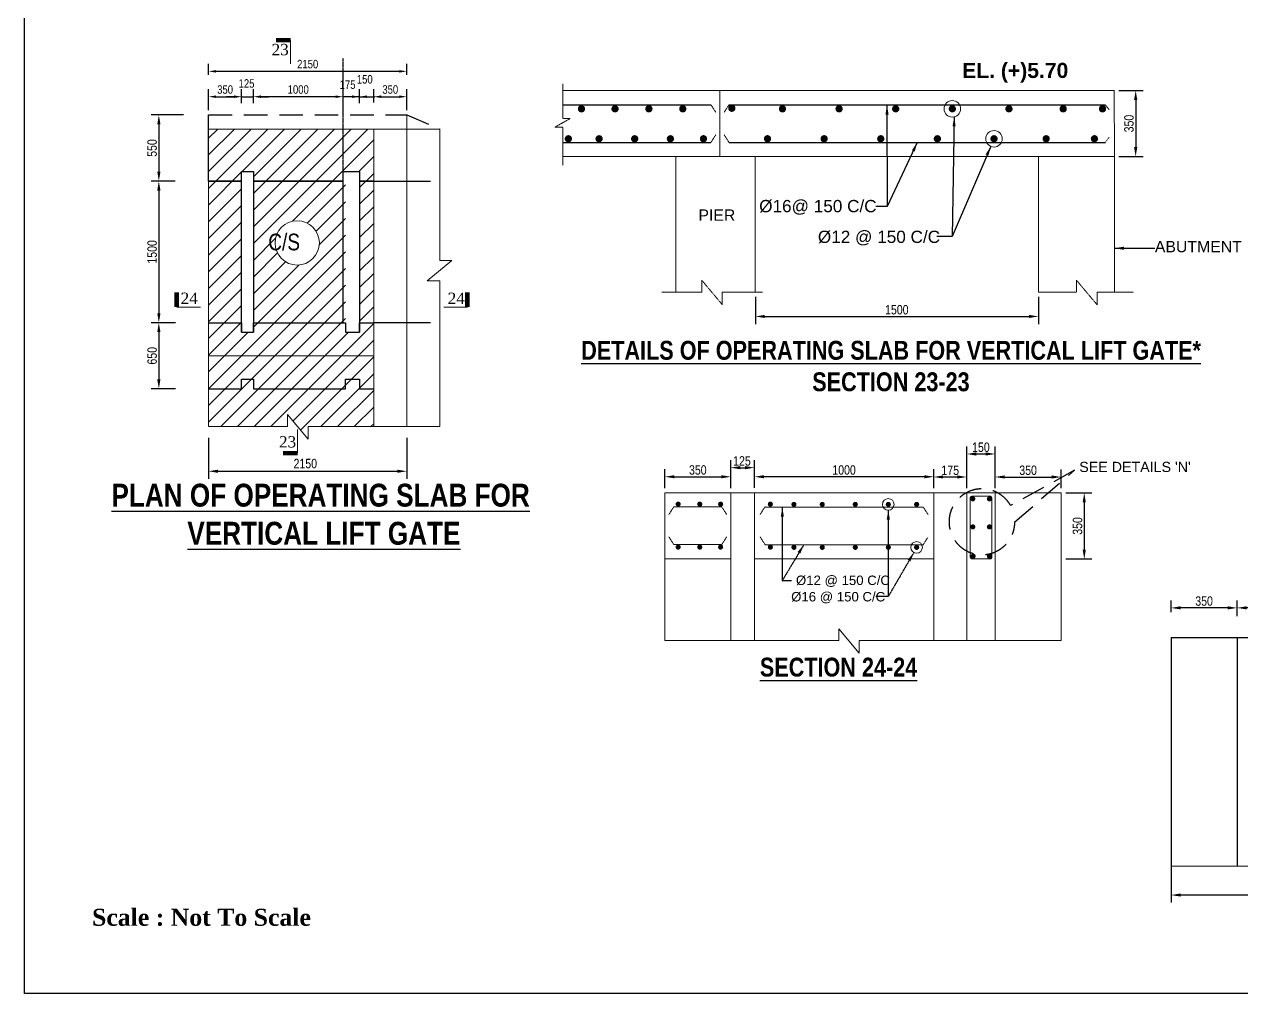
# Model space of a CAD drawing. Extents: x -119161 to 3778985, y -718511 to -30958.
# Drawn here: x 3561659 to 3574558, y -281221 to -270957 of the extents above; entities that cross this region are included whole.
import ezdxf

# ---------------------------------------------------------------- set-up
doc = ezdxf.new("R2010")
doc.units = 0
doc.header["$MEASUREMENT"] = 0
doc.linetypes.add('DASHED', pattern=[0.75, 0.5, -0.25])
doc.layers.get('0').update_dxf_attribs({"linetype": 'CONTINUOUS'})
doc.layers.get('DEFPOINTS').update_dxf_attribs({"linetype": 'CONTINUOUS'})
doc.layers.add('Dim', color=7, linetype='CONTINUOUS', lineweight=9)
doc.layers.add('line2', color=3, linetype='CONTINUOUS', lineweight=30)
for name, color, linetype in [('LINE', 7, 'CONTINUOUS'), ('REINF.', 1, 'CONTINUOUS'), ('TEXT', 10, 'CONTINUOUS')]:
    doc.layers.add(name, color=color, linetype=linetype)
doc.styles.add('ARIAL', font='ARIALN.TTF')
doc.styles.add('DIM', font='isocp3.shx')
doc.styles.add('SH-T2', font='arial.ttf', dxfattribs={"width": 0.8})
doc.styles.get("Standard").update_dxf_attribs({"font": 'times.ttf', "height": 250})
doc.styles.add('style1', font='times.ttf')
doc.styles.add('text', font='ARIALN.TTF', dxfattribs={"height": 1.6})
doc.dimstyles.new('dim_50', dxfattribs={"dimtxt": 100, "dimasz": 100, "dimexe": 50, "dimexo": 30, "dimgap": 30, "dimtad": 1, "dimdec": 0, "dimzin": 0, "dimdsep": 46, "dimtxsty": 'DIM', "dimcen": 0.09, "dimclrd": 5, "dimclre": 5, "dimclrt": 7, "dimadec": 0, "dimazin": 0, "dimtfac": 1, "dimtdec": 0, "dimtmove": 0, "dimatfit": 3, "dimfxl": 1, "dimtolj": 1, "dimtzin": 0, "dimarcsym": 1})
doc.dimstyles.get("Standard").update_dxf_attribs({"dimtxt": 75, "dimasz": 75, "dimexe": 60, "dimexo": 60, "dimgap": 100, "dimtad": 1, "dimdec": 0, "dimzin": 0, "dimdsep": 46, "dimtxsty": 'style1', "dimcen": 0.09, "dimclrd": 5, "dimclre": 5, "dimadec": 0, "dimazin": 0, "dimtfac": 1, "dimtdec": 0, "dimtofl": 0, "dimtmove": 0, "dimatfit": 3, "dimfxl": 1, "dimtolj": 1, "dimtzin": 0, "dimarcsym": 0})

# ---------------------------------------------------------------- blocks, each defined once
blk = doc.blocks.new('*D726')
at = {"layer": 'DEFPOINTS', "color": 0, "lineweight": -2}
for p in [(3563308, -274116), (3563084, -274816), (3563310, -274816)]:
    blk.add_point(p, dxfattribs=at)
at = {"layer": 'LINE', "color": 5, "lineweight": -2}
for p, q in [((3563258, -274116), (3563004, -274116)), ((3563084, -274216), (3563084, -274716)), ((3563260, -274816), (3563004, -274816))]:
    blk.add_line(p, q, dxfattribs=at)
for points in [[(3563067, -274216), (3563101, -274216), (3563084, -274116)], [(3563067, -274716), (3563101, -274716), (3563084, -274816)]]:
    blk.add_solid(points, dxfattribs=at)
at = {"layer": 'LINE', "color": 7, "insert": (3563013, -274466), "char_height": 100, "attachment_point": 5, "rotation": 90, "style": 'SH-T2'}
blk.add_mtext('\\A1;650', dxfattribs=at)
blk = doc.blocks.new('*D727')
at = {"layer": 'DEFPOINTS', "color": 0, "lineweight": -2}
for p in [(3563308, -272616), (3563084, -274116), (3563310, -274116)]:
    blk.add_point(p, dxfattribs=at)
at = {"layer": 'LINE', "color": 5, "lineweight": -2}
for p, q in [((3563258, -272616), (3563004, -272616)), ((3563084, -272716), (3563084, -274016)), ((3563260, -274116), (3563004, -274116))]:
    blk.add_line(p, q, dxfattribs=at)
for points in [[(3563067, -272716), (3563101, -272716), (3563084, -272616)], [(3563067, -274016), (3563101, -274016), (3563084, -274116)]]:
    blk.add_solid(points, dxfattribs=at)
at = {"layer": 'LINE', "color": 7, "insert": (3563013, -273366), "char_height": 100, "attachment_point": 5, "rotation": 90, "style": 'SH-T2'}
blk.add_mtext('\\A1;1500', dxfattribs=at)
blk = doc.blocks.new('*D728')
at = {"layer": 'DEFPOINTS', "color": 0, "lineweight": -2}
for p in [(3563395, -271916), (3563084, -272616), (3563275, -272616)]:
    blk.add_point(p, dxfattribs=at)
at = {"layer": 'LINE', "color": 5, "lineweight": -2}
for p, q in [((3563345, -271916), (3563004, -271916)), ((3563084, -272016), (3563084, -272516)), ((3563225, -272616), (3563004, -272616))]:
    blk.add_line(p, q, dxfattribs=at)
for points in [[(3563067, -272016), (3563101, -272016), (3563084, -271916)], [(3563067, -272516), (3563101, -272516), (3563084, -272616)]]:
    blk.add_solid(points, dxfattribs=at)
at = {"layer": 'LINE', "color": 7, "insert": (3563013, -272266), "char_height": 100, "attachment_point": 5, "rotation": 90, "style": 'SH-T2'}
blk.add_mtext('\\A1;550', dxfattribs=at)
blk = doc.blocks.new('*D729')
at = {"layer": 'DEFPOINTS', "color": 0, "lineweight": -2}
for p in [(3563611, -275286), (3565711, -275286), (3565711, -275689)]:
    blk.add_point(p, dxfattribs=at)
at = {"layer": 'LINE', "color": 5, "lineweight": -2}
for p, q in [((3563611, -275336), (3563611, -275769)), ((3565711, -275336), (3565711, -275769)), ((3563711, -275689), (3565611, -275689))]:
    blk.add_line(p, q, dxfattribs=at)
for points in [[(3563711, -275672), (3563711, -275706), (3563611, -275689)], [(3565611, -275672), (3565611, -275706), (3565711, -275689)]]:
    blk.add_solid(points, dxfattribs=at)
at = {"layer": 'LINE', "color": 7, "insert": (3564636, -275608), "char_height": 100, "attachment_point": 5, "style": 'SH-T2'}
blk.add_mtext('\\A1;2150', dxfattribs=at)
blk = doc.blocks.new('se')
at = {"layer": 'TEXT', "color": 6, "lineweight": 9, "ltscale": 3}
blk.add_lwpolyline([(0, 0, 20, 20, 0), (0, 64.7, 0, 0, 0)], format="xyseb", dxfattribs=at)
blk.add_lwpolyline([(-104.2, 0), (0, 0)], dxfattribs=at)
blk = doc.blocks.new('*D730')
at = {"layer": 'DEFPOINTS', "color": 0, "lineweight": -2}
for p in [(3563961, -271723), (3563961, -271840), (3563611, -271916)]:
    blk.add_point(p, dxfattribs=at)
at = {"layer": 'LINE', "color": 5, "lineweight": -2}
for p, q in [((3563611, -271866), (3563611, -271643)), ((3563961, -271790), (3563961, -271643)), ((3563691, -271723), (3563881, -271723))]:
    blk.add_line(p, q, dxfattribs=at)
for points in [[(3563691, -271709), (3563691, -271736), (3563611, -271723)], [(3563881, -271709), (3563881, -271736), (3563961, -271723)]]:
    blk.add_solid(points, dxfattribs=at)
at = {"layer": 'LINE', "color": 7, "insert": (3563786, -271647), "char_height": 90, "attachment_point": 5, "style": 'SH-T2'}
blk.add_mtext('\\A1;350', dxfattribs=at)
blk = doc.blocks.new('*D731')
at = {"layer": 'DEFPOINTS', "color": 0, "lineweight": -2}
for p in [(3564086, -271723), (3563961, -271840), (3564086, -271840)]:
    blk.add_point(p, dxfattribs=at)
at = {"layer": 'LINE', "color": 5, "lineweight": -2}
for p, q in [((3563961, -271790), (3563961, -271643)), ((3564086, -271790), (3564086, -271643)), ((3563881, -271723), (3563801, -271723)), ((3563961, -271723), (3564086, -271723)), ((3564166, -271723), (3564246, -271723))]:
    blk.add_line(p, q, dxfattribs=at)
for points in [[(3563881, -271709), (3563881, -271736), (3563961, -271723)], [(3564166, -271709), (3564166, -271736), (3564086, -271723)]]:
    blk.add_solid(points, dxfattribs=at)
at = {"layer": 'LINE', "color": 7, "insert": (3564013, -271583), "char_height": 90, "attachment_point": 5, "style": 'SH-T2'}
blk.add_mtext('\\A1;125', dxfattribs=at)
blk = doc.blocks.new('*D732')
at = {"layer": 'DEFPOINTS', "color": 0, "lineweight": -2}
for p in [(3564086, -271723), (3564086, -271840), (3565036, -271819)]:
    blk.add_point(p, dxfattribs=at)
at = {"layer": 'LINE', "color": 5, "lineweight": -2}
for p, q in [((3564086, -271790), (3564086, -271643)), ((3565036, -271769), (3565036, -271643)), ((3564956, -271723), (3564166, -271723))]:
    blk.add_line(p, q, dxfattribs=at)
for points in [[(3564166, -271709), (3564166, -271736), (3564086, -271723)], [(3564956, -271709), (3564956, -271736), (3565036, -271723)]]:
    blk.add_solid(points, dxfattribs=at)
at = {"layer": 'LINE', "color": 7, "insert": (3564561, -271647), "char_height": 90, "attachment_point": 5, "style": 'SH-T2'}
blk.add_mtext('\\A1;1000', dxfattribs=at)
blk = doc.blocks.new('*D733')
at = {"layer": 'DEFPOINTS', "color": 0, "lineweight": -2}
for p in [(3565036, -271723), (3565036, -271840), (3565211, -271840)]:
    blk.add_point(p, dxfattribs=at)
at = {"layer": 'LINE', "color": 5, "lineweight": -2}
for p, q in [((3565036, -271790), (3565036, -271643)), ((3565211, -271790), (3565211, -271643)), ((3564956, -271723), (3564876, -271723)), ((3565211, -271723), (3565036, -271723)), ((3565291, -271723), (3565371, -271723))]:
    blk.add_line(p, q, dxfattribs=at)
for points in [[(3564956, -271709), (3564956, -271736), (3565036, -271723)], [(3565291, -271709), (3565291, -271736), (3565211, -271723)]]:
    blk.add_solid(points, dxfattribs=at)
at = {"layer": 'LINE', "color": 7, "insert": (3565084, -271595), "char_height": 90, "attachment_point": 5, "style": 'SH-T2'}
blk.add_mtext('\\A1;175', dxfattribs=at)
blk = doc.blocks.new('*D734')
at = {"layer": 'DEFPOINTS', "color": 0, "lineweight": -2}
for p in [(3565211, -271779), (3565361, -271723), (3565361, -271779)]:
    blk.add_point(p, dxfattribs=at)
at = {"layer": 'LINE', "color": 5, "lineweight": -2}
for p, q in [((3565211, -271729), (3565211, -271643)), ((3565361, -271729), (3565361, -271643)), ((3565131, -271723), (3565051, -271723)), ((3565211, -271723), (3565361, -271723)), ((3565441, -271723), (3565521, -271723))]:
    blk.add_line(p, q, dxfattribs=at)
for points in [[(3565131, -271709), (3565131, -271736), (3565211, -271723)], [(3565441, -271709), (3565441, -271736), (3565361, -271723)]]:
    blk.add_solid(points, dxfattribs=at)
at = {"layer": 'LINE', "color": 7, "insert": (3565266, -271539), "char_height": 90, "attachment_point": 5, "style": 'SH-T2'}
blk.add_mtext('\\A1;150', dxfattribs=at)
blk = doc.blocks.new('*D735')
at = {"layer": 'DEFPOINTS', "color": 0, "lineweight": -2}
for p in [(3565711, -271723), (3565361, -271833), (3565711, -271916)]:
    blk.add_point(p, dxfattribs=at)
at = {"layer": 'LINE', "color": 5, "lineweight": -2}
for p, q in [((3565361, -271783), (3565361, -271643)), ((3565711, -271866), (3565711, -271643)), ((3565441, -271723), (3565631, -271723))]:
    blk.add_line(p, q, dxfattribs=at)
for points in [[(3565441, -271709), (3565441, -271736), (3565361, -271723)], [(3565631, -271709), (3565631, -271736), (3565711, -271723)]]:
    blk.add_solid(points, dxfattribs=at)
at = {"layer": 'LINE', "color": 7, "insert": (3565536, -271647), "char_height": 90, "attachment_point": 5, "style": 'SH-T2'}
blk.add_mtext('\\A1;350', dxfattribs=at)
blk = doc.blocks.new('*D736')
at = {"layer": 'DEFPOINTS', "color": 0, "lineweight": -2}
for p in [(3569405, -273791), (3572404, -273792), (3572404, -274050)]:
    blk.add_point(p, dxfattribs=at)
at = {"layer": 'LINE', "color": 5, "lineweight": -2}
for p, q in [((3569405, -273841), (3569405, -274130)), ((3572404, -273842), (3572404, -274130)), ((3569505, -274050), (3572304, -274050))]:
    blk.add_line(p, q, dxfattribs=at)
for points in [[(3569505, -274033), (3569505, -274066), (3569405, -274050)], [(3572304, -274033), (3572304, -274066), (3572404, -274050)]]:
    blk.add_solid(points, dxfattribs=at)
at = {"layer": 'LINE', "color": 7, "insert": (3570904, -273979), "char_height": 100, "attachment_point": 5, "style": 'SH-T2'}
blk.add_mtext('\\A1;1500', dxfattribs=at)
blk = doc.blocks.new('*D737')
at = {"layer": 'DEFPOINTS', "color": 0, "lineweight": -2}
for p in [(3573207, -271657), (3573207, -272357), (3573435, -272357)]:
    blk.add_point(p, dxfattribs=at)
at = {"layer": 'LINE', "color": 5, "lineweight": -2}
for p, q in [((3573257, -271657), (3573515, -271657)), ((3573435, -271757), (3573435, -272257)), ((3573257, -272357), (3573515, -272357))]:
    blk.add_line(p, q, dxfattribs=at)
for points in [[(3573418, -271757), (3573452, -271757), (3573435, -271657)], [(3573418, -272257), (3573452, -272257), (3573435, -272357)]]:
    blk.add_solid(points, dxfattribs=at)
at = {"layer": 'LINE', "color": 7, "insert": (3573364, -272007), "char_height": 100, "attachment_point": 5, "rotation": 90, "style": 'SH-T2'}
blk.add_mtext('\\A1;350', dxfattribs=at)
blk = doc.blocks.new('*D738')
at = {"layer": 'DEFPOINTS', "color": 0, "lineweight": -2}
for p in [(3572645, -275918), (3572645, -276618), (3572890, -276618)]:
    blk.add_point(p, dxfattribs=at)
at = {"layer": 'LINE', "color": 5, "lineweight": -2}
for p, q in [((3572695, -275918), (3572970, -275918)), ((3572890, -276018), (3572890, -276518)), ((3572695, -276618), (3572970, -276618))]:
    blk.add_line(p, q, dxfattribs=at)
for points in [[(3572873, -276018), (3572907, -276018), (3572890, -275918)], [(3572873, -276518), (3572907, -276518), (3572890, -276618)]]:
    blk.add_solid(points, dxfattribs=at)
at = {"layer": 'LINE', "color": 7, "insert": (3572819, -276268), "char_height": 100, "attachment_point": 5, "rotation": 90, "style": 'SH-T2'}
blk.add_mtext('\\A1;350', dxfattribs=at)
blk = doc.blocks.new('*D739')
at = {"layer": 'DEFPOINTS', "color": 0, "lineweight": -2}
for p in [(3569395, -275651), (3569145, -275915), (3569395, -275915)]:
    blk.add_point(p, dxfattribs=at)
at = {"layer": 'LINE', "color": 5, "lineweight": -2}
for p, q in [((3569145, -275865), (3569145, -275571)), ((3569245, -275651), (3569295, -275651)), ((3569395, -275865), (3569395, -275571))]:
    blk.add_line(p, q, dxfattribs=at)
for points in [[(3569245, -275634), (3569245, -275668), (3569145, -275651)], [(3569295, -275634), (3569295, -275668), (3569395, -275651)]]:
    blk.add_solid(points, dxfattribs=at)
at = {"layer": 'LINE', "color": 7, "insert": (3569263, -275580), "char_height": 100, "attachment_point": 5, "style": 'SH-T2'}
blk.add_mtext('\\A1;125', dxfattribs=at)
blk = doc.blocks.new('*D740')
at = {"layer": 'DEFPOINTS', "color": 0, "lineweight": -2}
for p in [(3569395, -275747), (3569395, -275915), (3571295, -275918)]:
    blk.add_point(p, dxfattribs=at)
at = {"layer": 'LINE', "color": 5, "lineweight": -2}
for p, q in [((3569395, -275865), (3569395, -275667)), ((3571195, -275747), (3569495, -275747)), ((3571295, -275868), (3571295, -275667))]:
    blk.add_line(p, q, dxfattribs=at)
for points in [[(3569495, -275731), (3569495, -275764), (3569395, -275747)], [(3571195, -275731), (3571195, -275764), (3571295, -275747)]]:
    blk.add_solid(points, dxfattribs=at)
at = {"layer": 'LINE', "color": 7, "insert": (3570345, -275676), "char_height": 100, "attachment_point": 5, "style": 'SH-T2'}
blk.add_mtext('\\A1;1000', dxfattribs=at)
blk = doc.blocks.new('*D741')
at = {"layer": 'DEFPOINTS', "color": 0, "lineweight": -2}
for p in [(3571295, -275750), (3571295, -275918), (3571645, -275918)]:
    blk.add_point(p, dxfattribs=at)
at = {"layer": 'LINE', "color": 5, "lineweight": -2}
for p, q in [((3571295, -275868), (3571295, -275670)), ((3571545, -275750), (3571395, -275750)), ((3571645, -275868), (3571645, -275670))]:
    blk.add_line(p, q, dxfattribs=at)
for points in [[(3571395, -275733), (3571395, -275766), (3571295, -275750)], [(3571545, -275733), (3571545, -275766), (3571645, -275750)]]:
    blk.add_solid(points, dxfattribs=at)
at = {"layer": 'LINE', "color": 7, "insert": (3571470, -275679), "char_height": 100, "attachment_point": 5, "style": 'SH-T2'}
blk.add_mtext('\\A1;175', dxfattribs=at)
blk = doc.blocks.new('*D742')
at = {"layer": 'DEFPOINTS', "color": 0, "lineweight": -2}
for p in [(3572645, -275750), (3571945, -275918), (3572645, -275918)]:
    blk.add_point(p, dxfattribs=at)
at = {"layer": 'LINE', "color": 5, "lineweight": -2}
for p, q in [((3571945, -275868), (3571945, -275670)), ((3572045, -275750), (3572545, -275750)), ((3572645, -275868), (3572645, -275670))]:
    blk.add_line(p, q, dxfattribs=at)
for points in [[(3572045, -275733), (3572045, -275766), (3571945, -275750)], [(3572545, -275733), (3572545, -275766), (3572645, -275750)]]:
    blk.add_solid(points, dxfattribs=at)
at = {"layer": 'LINE', "color": 7, "insert": (3572295, -275679), "char_height": 100, "attachment_point": 5, "style": 'SH-T2'}
blk.add_mtext('\\A1;350', dxfattribs=at)
blk = doc.blocks.new('*D783')
at = {"layer": 'DEFPOINTS', "color": 0, "lineweight": -2}
for p in [(3565711, -271454), (3563611, -271540), (3565711, -271540)]:
    blk.add_point(p, dxfattribs=at)
at = {"layer": 'LINE', "color": 5, "lineweight": -2}
for p, q in [((3563611, -271490), (3563611, -271374)), ((3565711, -271490), (3565711, -271374)), ((3563691, -271454), (3565631, -271454))]:
    blk.add_line(p, q, dxfattribs=at)
for points in [[(3563691, -271441), (3563691, -271468), (3563611, -271454)], [(3565631, -271441), (3565631, -271468), (3565711, -271454)]]:
    blk.add_solid(points, dxfattribs=at)
at = {"layer": 'LINE', "color": 7, "insert": (3564661, -271378), "char_height": 90, "attachment_point": 5, "style": 'SH-T2'}
blk.add_mtext('\\A1;2150', dxfattribs=at)
blk = doc.blocks.new('*D788')
at = {"layer": 'DEFPOINTS', "color": 0, "lineweight": -2}
for p in [(3574510, -277136), (3574510, -277232), (3576460, -277288)]:
    blk.add_point(p, dxfattribs=at)
at = {"layer": 'LINE', "color": 5, "lineweight": -2}
for p, q in [((3574510, -277182), (3574510, -277056)), ((3576460, -277238), (3576460, -277056)), ((3576360, -277136), (3574610, -277136))]:
    blk.add_line(p, q, dxfattribs=at)
for points in [[(3574610, -277119), (3574610, -277152), (3574510, -277136)], [(3576360, -277119), (3576360, -277152), (3576460, -277136)]]:
    blk.add_solid(points, dxfattribs=at)
at = {"layer": 'LINE', "color": 7, "insert": (3575485, -277064), "char_height": 100, "attachment_point": 5, "style": 'SH-T2'}
blk.add_mtext('\\A1;1025', dxfattribs=at)
blk = doc.blocks.new('*D789')
at = {"layer": 'DEFPOINTS', "color": 0, "lineweight": -2}
for p in [(3573810, -277136), (3573810, -277232), (3574510, -277274)]:
    blk.add_point(p, dxfattribs=at)
at = {"layer": 'LINE', "color": 5, "lineweight": -2}
for p, q in [((3573810, -277182), (3573810, -277056)), ((3574510, -277224), (3574510, -277056)), ((3574410, -277136), (3573910, -277136))]:
    blk.add_line(p, q, dxfattribs=at)
for points in [[(3573910, -277119), (3573910, -277152), (3573810, -277136)], [(3574410, -277119), (3574410, -277152), (3574510, -277136)]]:
    blk.add_solid(points, dxfattribs=at)
at = {"layer": 'LINE', "color": 7, "insert": (3574160, -277064), "char_height": 100, "attachment_point": 5, "style": 'SH-T2'}
blk.add_mtext('\\A1;350', dxfattribs=at)
blk = doc.blocks.new('*D790')
at = {"layer": 'DEFPOINTS', "color": 0, "lineweight": -2}
for p in [(3573810, -279722), (3577410, -279871), (3573810, -280177)]:
    blk.add_point(p, dxfattribs=at)
at = {"layer": 'LINE', "color": 5, "lineweight": -2}
for p, q in [((3573810, -279772), (3573810, -280257)), ((3577410, -279921), (3577410, -280257)), ((3577310, -280177), (3573910, -280177))]:
    blk.add_line(p, q, dxfattribs=at)
for points in [[(3573910, -280160), (3573910, -280193), (3573810, -280177)], [(3577310, -280160), (3577310, -280193), (3577410, -280177)]]:
    blk.add_solid(points, dxfattribs=at)
at = {"layer": 'LINE', "color": 7, "insert": (3575610, -280106), "char_height": 100, "attachment_point": 5, "style": 'SH-T2'}
blk.add_mtext('\\A1;1850', dxfattribs=at)
blk = doc.blocks.new('*D791')
at = {"layer": 'DEFPOINTS', "color": 0, "lineweight": -2}
for p in [(3571945, -275506), (3571645, -275770), (3571945, -275770)]:
    blk.add_point(p, dxfattribs=at)
at = {"layer": 'LINE', "color": 5, "lineweight": -2}
for p, q in [((3571645, -275720), (3571645, -275426)), ((3571745, -275506), (3571845, -275506)), ((3571945, -275720), (3571945, -275426))]:
    blk.add_line(p, q, dxfattribs=at)
for points in [[(3571745, -275489), (3571745, -275523), (3571645, -275506)], [(3571845, -275489), (3571845, -275523), (3571945, -275506)]]:
    blk.add_solid(points, dxfattribs=at)
at = {"layer": 'LINE', "color": 7, "insert": (3571795, -275435), "char_height": 100, "attachment_point": 5, "style": 'SH-T2'}
blk.add_mtext('\\A1;150', dxfattribs=at)
blk = doc.blocks.new('*D900')
at = {"layer": 'DEFPOINTS', "color": 0, "lineweight": -2}
for p in [(3569145, -275747), (3568445, -275918), (3569145, -275918)]:
    blk.add_point(p, dxfattribs=at)
at = {"layer": 'LINE', "color": 5, "lineweight": -2}
for p, q in [((3568445, -275868), (3568445, -275667)), ((3568545, -275747), (3569045, -275747)), ((3569145, -275868), (3569145, -275667))]:
    blk.add_line(p, q, dxfattribs=at)
for points in [[(3568545, -275731), (3568545, -275764), (3568445, -275747)], [(3569045, -275731), (3569045, -275764), (3569145, -275747)]]:
    blk.add_solid(points, dxfattribs=at)
at = {"layer": 'LINE', "color": 7, "insert": (3568795, -275676), "char_height": 100, "attachment_point": 5, "style": 'SH-T2'}
blk.add_mtext('\\A1;350', dxfattribs=at)

msp = doc.modelspace()

# ---------------------------------------------------------------- hatches: boundary and pattern name
at = {"layer": 'LINE', "linetype": 'DASHED', "lineweight": 9, "ltscale": 3}
h = msp.add_hatch(dxfattribs=at)
h.set_pattern_fill('ANSI31', color=8, scale=1000)
h.set_pattern_definition([(45, (3520010.68, -266088.82), (-88.38835, 88.38835), [])])
h.paths.add_polyline_path([(3565360.7, -274816), (3565211.1, -274816), (3565211.1, -274714.6), (3565060.9, -274714.6), (3565060.9, -274816), (3564085.9, -274816), (3564085.9, -274714.6), (3563960.9, -274714.6), (3563960.9, -274816), (3563610.9, -274816), (3563610.9, -275215.2), (3564448, -275215.2), (3564448, -275089.2), (3564666.2, -275348.5), (3564666.2, -275214.7), (3565360.7, -275214.7)])
h.paths.add_polyline_path([(3565360.7, -274115.9), (3565211.1, -274115.9), (3565211.1, -274217.4), (3565060.9, -274217.4), (3565060.9, -274115.9), (3564085.9, -274115.9), (3564085.9, -274217.4), (3563960.9, -274217.4), (3563960.9, -274115.9), (3563610.9, -274115.9), (3563610.9, -274816), (3563960.9, -274816), (3563960.9, -274714.6), (3564085.9, -274714.6), (3564085.9, -274816), (3565060.9, -274816), (3565060.9, -274714.6), (3565211.1, -274714.6), (3565211.1, -274816), (3565360.7, -274816)])
h.paths.add_polyline_path([(3563960.9, -272615.9), (3563610.9, -272615.9), (3563610.9, -274115.9), (3563960.9, -274115.9)])
h.paths.add_polyline_path([(3565060.9, -272615.9), (3564085.9, -272615.9), (3564085.9, -274115.9), (3565060.9, -274115.9)])
h.paths.add_polyline_path([(3564785.3, -273270.8, -1), (3564314.9, -273270.8, -1)], flags=16)
h.paths.add_polyline_path([(3565360.7, -272065.9), (3563610.9, -272065.9), (3563610.9, -272615.9), (3563960.9, -272615.9), (3563960.9, -272514.5), (3564085.9, -272514.5), (3564085.9, -272615.9), (3565060.9, -272615.9), (3565060.9, -272514.5), (3565211.1, -272514.5), (3565211.1, -272615.9), (3565360.7, -272615.9)])
h.paths.add_polyline_path([(3565360.7, -272615.9), (3565211.1, -272615.9), (3565211.1, -274115.9), (3565360.7, -274115.9)])
h.paths.add_polyline_path([(3564308.8, -273455.4), (3564807.8, -273455.4), (3564807.8, -273091.9), (3564308.8, -273091.9)], flags=24)

# ---------------------------------------------------------------- linework, layer by layer
at = {"color": 5, "linetype": 'DASHED'}
msp.add_line((3565035.9, -272615.9), (3565035.9, -271315.6), dxfattribs=at)
at = {"layer": 'Dim', "elevation": 0}
msp.add_lwpolyline([(3577538.7, -279870.9), (3575166.7, -279870.9), (3575166.7, -280040.8), (3574977.6, -279716.8), (3574977.6, -279871.6), (3573809.7, -279871.6)], dxfattribs=at)
at = {"layer": 'Dim'}
for centre, radius in [((3571492.1, -271851.2), 87.5), ((3571933.7, -272168.1), 87.5), ((3570813.9, -276040), 61.3), ((3571113.9, -276494.9), 61.3)]:
    msp.add_circle(centre, radius, dxfattribs=at)
at = {"layer": 'Dim', "color": 0, "ltscale": 50}
msp.add_circle((3564550.1, -273270.8), 235.2, dxfattribs=at)
at = {"layer": 'LINE', "color": 5, "linetype": 'DASHED', "ltscale": 700000}
for p, q in [((3563610.9, -272615.9), (3563610.9, -271915.9)), ((3564085.9, -272514.5), (3564085.9, -272615.9)), ((3563960.9, -274217.4), (3563960.9, -272615.9))]:
    msp.add_line(p, q, dxfattribs=at)
at = {"layer": 'LINE', "color": 5, "linetype": 'DASHED', "ltscale": 500}
for p, q in [((3563610.9, -271915.9), (3565711.1, -271915.9)), ((3565711.1, -272616.9), (3566061.3, -272617)), ((3565711.1, -274114.9), (3566061.5, -274114.9))]:
    msp.add_line(p, q, dxfattribs=at)
at = {"layer": 'LINE', "linetype": 'DASHED', "lineweight": 9, "ltscale": 3}
for q in [(3566061.5, -272065.9), (3563610.9, -275215.2)]:
    msp.add_line((3563610.9, -272065.9), q, dxfattribs=at)
at = {"layer": 'LINE', "lineweight": 9, "ltscale": 3}
for p, q in [((3572644.7, -275917.8), (3568444.7, -275917.8)), ((3568444.7, -276615.4), (3569144.7, -276615.4)), ((3569394.7, -276615.4), (3571294.7, -276617.7))]:
    msp.add_line(p, q, dxfattribs=at)
at = {"layer": 'LINE'}
msp.add_lwpolyline([(3590511.1, -281220.7), (3561658.8, -281220.7), (3561658.8, -260818), (3590511.1, -260818)], close=True, dxfattribs=at)
at = {"layer": 'LINE', "color": 5, "linetype": 'DASHED', "lineweight": 9, "ltscale": 3}
for points in [[(3567363.2, -271585.6), (3567363.2, -271954), (3567441.8, -271954), (3567281.1, -272045.1), (3567363.7, -272045.1), (3567363.7, -272451.2)], [(3568412.7, -273791.7), (3568836.7, -273791.7), (3568836.7, -273665.8), (3569054.9, -273925), (3569054.9, -273791.3), (3569479.5, -273791.3)], [(3572403.8, -273791.7), (3572807.3, -273791.7), (3572807.3, -273665.8), (3573025.5, -273925), (3573025.5, -273791.3), (3573410.9, -273791.3)]]:
    msp.add_lwpolyline(points, dxfattribs=at)
at = {"layer": 'LINE', "color": 5, "linetype": 'DASHED', "ltscale": 500}
msp.add_lwpolyline([(3565711.1, -271915.9), (3566061.5, -272065.9)], dxfattribs=at)
at = {"layer": 'LINE', "color": 5, "linetype": 'DASHED', "ltscale": 700000}
for points in [[(3563960.9, -272615.9), (3563610.9, -272615.9), (3563960.9, -272615.9), (3563960.9, -272514.5), (3564085.9, -272514.5), (3564085.9, -272615.9), (3565035.9, -272615.9), (3565035.9, -272514.5), (3565211.1, -272514.5), (3565211.1, -272615.9), (3565361.1, -272615.9), (3565211.1, -272615.9)], [(3564085.9, -272514.5), (3564085.9, -274217.4)], [(3565035.9, -274115.9), (3565035.9, -272514.5)], [(3565035.9, -272615.9), (3564085.9, -272615.9)], [(3565211.1, -272616.9), (3565211.1, -274217.4)], [(3565361.1, -272616.9), (3565711.1, -272616.9)], [(3563610.9, -274115.9), (3563960.9, -274115.9), (3563960.9, -274217.4), (3564085.9, -274217.4), (3564085.9, -274115.9), (3565060.9, -274115.9), (3565060.9, -274217.4), (3565211.1, -274217.4), (3565211.1, -274115.9), (3565361.1, -274115.9)], [(3565361.1, -274114.9), (3565711.1, -274114.9)], [(3563610.9, -274816), (3563960.9, -274816), (3563960.9, -274714.6), (3564085.9, -274714.6), (3564085.9, -274816), (3565060.9, -274816), (3565060.9, -274714.6), (3565211.1, -274714.6), (3565211.1, -274816), (3565361.1, -274816)]]:
    msp.add_lwpolyline(points, dxfattribs=at)
at = {"layer": 'LINE', "linetype": 'DASHED', "lineweight": 9, "ltscale": 3}
msp.add_lwpolyline([(3563610.9, -274466), (3565360.7, -274466)], dxfattribs=at)
at = {"layer": 'LINE', "color": 6, "linetype": 'DASHED', "ltscale": 500}
msp.add_lwpolyline([(3572785.3, -275678.7), (3572109.4, -276052.3, 7.7266339), (3572154.6, -276224)], format="xyb", close=True, dxfattribs=at)
at = {"layer": 'LINE', "lineweight": 9, "ltscale": 3}
for points in [[(3568444.7, -275917.8), (3568444.7, -277480.4)], [(3569144.7, -275917.8), (3569144.7, -277480.4)], [(3569394.7, -275917.8), (3569394.7, -277480.4)]]:
    msp.add_lwpolyline(points, dxfattribs=at)
at = {"layer": 'LINE', "ltscale": 500, "elevation": 0}
for points in [[(3573809.7, -277448.4), (3573809.7, -279871.6)], [(3574509.7, -277448.4), (3574509.7, -279871.6)]]:
    msp.add_lwpolyline(points, dxfattribs=at)
at = {"layer": 'line2', "color": 0, "elevation": 0}
msp.add_lwpolyline([(3573809.7, -277448.4), (3576459.7, -277448.4)], dxfattribs=at)
at = {"layer": 'REINF.', "color": 5, "linetype": 'Continuous', "lineweight": 9, "ltscale": 3}
for p, q in [((3567363.2, -271657), (3573209.5, -271657)), ((3565711.1, -271915.9), (3565711.1, -275214.7)), ((3565360.7, -272065.9), (3565360.7, -275214.7)), ((3567363.2, -272357), (3573209.5, -272357))]:
    msp.add_line(p, q, dxfattribs=at)
at = {"layer": 'REINF.', "ltscale": 3}
for p, q in [((3567363.2, -271807), (3568934, -271807)), ((3569126, -271807), (3573110.6, -271807)), ((3567363.7, -272207), (3568934, -272207)), ((3569126, -272207), (3573113.5, -272207)), ((3569507.1, -276065.5), (3571183.8, -276067.7)), ((3569507.2, -276465.5), (3571182.3, -276467.7))]:
    msp.add_line(p, q, dxfattribs=at)
at = {"layer": 'REINF.', "linetype": 'DASHED', "lineweight": 9, "ltscale": 3}
for p, q in [((3568540.7, -276065.4), (3569048.8, -276065.4)), ((3568540.7, -276465.4), (3569048.8, -276465.4))]:
    msp.add_line(p, q, dxfattribs=at)
at = {"layer": 'REINF.', "color": 5, "linetype": 'Continuous', "lineweight": 9, "ltscale": 3}
for points in [[(3569030, -272357), (3569030, -271657)], [(3573206.6, -271657), (3573209.5, -272357), (3573209.5, -273791.3)], [(3566061.5, -272065.9), (3566061.1, -273455.8), (3566187, -273455.8), (3565927.8, -273674), (3566061.5, -273674), (3566061.5, -275214.7)], [(3568562, -272357), (3568562, -273791.3)], [(3569404.5, -272357), (3569404.5, -273791.3)], [(3572403.8, -272357), (3572403.8, -273791.7)], [(3563610.9, -275215.2), (3564448, -275215.2), (3564448, -275089.2), (3564666.2, -275348.5), (3564666.2, -275214.7), (3566061.5, -275214.7)], [(3571294.7, -275917.7), (3571294.7, -277482.3)], [(3571644.7, -275917.7), (3571644.7, -277482.3)], [(3571944.7, -275917.7), (3571944.7, -277482.3)], [(3572644.7, -275917.8), (3572644.7, -277482.3)], [(3568444.7, -277480.4), (3570287.9, -277482.7), (3570287.9, -277356.8), (3570506.1, -277616), (3570506.1, -277482.3), (3572644.7, -277482.3)]]:
    msp.add_lwpolyline(points, dxfattribs=at)
at = {"layer": 'REINF.', "linetype": 'DASHED', "lineweight": 9, "ltscale": 3}
for points, const_width in [([(3567543.1, -271851.2, 1), (3567581.5, -271851.2, 1)], 38.4), ([(3567898.9, -271851.2, 1), (3567937.3, -271851.2, 1)], 38.4), ([(3568257.8, -271851.2, 1), (3568296.2, -271851.2, 1)], 38.4), ([(3568616.8, -271851.2, 1), (3568655.2, -271851.2, 1)], 38.4), ([(3569136.6, -271845, 1), (3569175, -271845, 1)], 38.4), ([(3569672.9, -271851.2, 1), (3569711.3, -271851.2, 1)], 38.4), ([(3570272.9, -271851.2, 1), (3570311.3, -271851.2, 1)], 38.4), ([(3570872.9, -271851.2, 1), (3570911.3, -271851.2, 1)], 38.4), ([(3571511.3, -271851.2, -1), (3571472.9, -271851.2, -1)], 38.4), ([(3572111.3, -271851.2, -1), (3572072.9, -271851.2, -1)], 38.4), ([(3572686, -271851.2, -1), (3572647.6, -271851.2, -1)], 38.4), ([(3573064.3, -271851.2, 1), (3573102.7, -271851.2, 1)], 38.4), ([(3567442.6, -272168.1, -1), (3567404.2, -272168.1, -1)], 38.4), ([(3567768.2, -272168.1, -1), (3567729.8, -272168.1, -1)], 38.4), ([(3568145.4, -272168.1, -1), (3568107, -272168.1, -1)], 38.4), ([(3568523.9, -272168.1, -1), (3568485.5, -272168.1, -1)], 38.4), ([(3568874.2, -272168.1, -1), (3568835.8, -272168.1, -1)], 38.4), ([(3569552.9, -272168.1, -1), (3569514.5, -272168.1, -1)], 38.4), ([(3570152.9, -272168.1, -1), (3570114.5, -272168.1, -1)], 38.4), ([(3570714.5, -272168.1, 1), (3570752.9, -272168.1, 1)], 38.4), ([(3571314.5, -272168.1, 1), (3571352.9, -272168.1, 1)], 38.4), ([(3571952.9, -272168.1, -1), (3571914.5, -272168.1, -1)], 38.4), ([(3571952.9, -272168.1, -1), (3571914.5, -272168.1, -1)], 38.4), ([(3572505.4, -272168.1, -1), (3572467, -272168.1, -1)], 38.4), ([(3573017.1, -272168.1, -1), (3572978.7, -272168.1, -1)], 38.4), ([(3568573.6, -276037.1, 1), (3568600.5, -276037.1, 1)], 26.9), ([(3568801.9, -276037.1, 1), (3568828.8, -276037.1, 1)], 26.9), ([(3569050.4, -276037.1, -1), (3569023.5, -276037.1, -1)], 26.9), ([(3569550.5, -276037.6, 1), (3569577.4, -276037.6, 1)], 26.9), ([(3569800.5, -276040, 1), (3569827.4, -276040, 1)], 26.9), ([(3570127.4, -276040, -1), (3570100.5, -276040, -1)], 26.9), ([(3570477.4, -276040, -1), (3570450.5, -276040, -1)], 26.9), ([(3570827.4, -276040, -1), (3570800.5, -276040, -1)], 26.9), ([(3571100.5, -276040, 1), (3571127.4, -276040, 1)], 26.9), ([(3571695.5, -275981.4, 1), (3571722.4, -275981.4, 1)], 26.9), ([(3571871.1, -275981.7, 1), (3571898, -275981.7, 1)], 26.9), ([(3571695.5, -276277.9, 1), (3571722.4, -276277.9, 1)], 26.9), ([(3571871.1, -276278.2, 1), (3571898, -276278.2, 1)], 26.9), ([(3568573.6, -276492.1, 1), (3568600.5, -276492.1, 1)], 26.9), ([(3568801.9, -276492.1, 1), (3568828.8, -276492.1, 1)], 26.9), ([(3569050.4, -276492.1, -1), (3569023.5, -276492.1, -1)], 26.9), ([(3569550.5, -276492.5, 1), (3569577.4, -276492.5, 1)], 26.9), ([(3569800.5, -276494.9, 1), (3569827.4, -276494.9, 1)], 26.9), ([(3570127.4, -276494.9, -1), (3570100.5, -276494.9, -1)], 26.9), ([(3570477.4, -276494.9, -1), (3570450.5, -276494.9, -1)], 26.9), ([(3570827.4, -276494.9, -1), (3570800.5, -276494.9, -1)], 26.9), ([(3571100.5, -276494.9, 1), (3571127.4, -276494.9, 1)], 26.9), ([(3571698.5, -276588.6, 1), (3571725.4, -276588.6, 1)], 26.9), ([(3571871.5, -276589.4, 1), (3571898.3, -276589.4, 1)], 26.9)]:
    msp.add_lwpolyline(points, format="xyb", close=True, dxfattribs=dict(at, const_width=const_width))
for points in [[(3568934, -271807), (3568986.6, -271889.2)], [(3569126, -271807), (3569073.4, -271889.2)], [(3573110.6, -271807), (3573154, -271859.9)], [(3568934, -272207), (3568986.6, -272124.8)], [(3569126, -272207), (3569073.4, -272124.8)], [(3573110.6, -272207), (3573154, -272154)], [(3568540.7, -276065.4), (3568488.1, -276147.5)], [(3569048.8, -276065.4), (3569101.3, -276147.5)], [(3569507.2, -276065.4), (3569454.6, -276147.5)], [(3571183.8, -276067.7), (3571234.9, -276147.5)], [(3568540.7, -276465.4), (3568488.1, -276383.2)], [(3569048.8, -276465.4), (3569101.3, -276383.2)], [(3569507.2, -276465.4), (3569454.6, -276383.2)], [(3571182.3, -276467.7), (3571234.9, -276385.5)]]:
    msp.add_lwpolyline(points, dxfattribs=at)
msp.add_lwpolyline([(3571700.8, -275953.4), (3571892, -275953.4, -0.4142136), (3571912, -275973.4), (3571912, -276597.8, -0.4142136), (3571892, -276617.8), (3571700.8, -276617.8, -0.4142136), (3571680.8, -276597.8), (3571680.8, -275973.4, -0.4142136)], format="xyb", close=True, dxfattribs=at)

# ---------------------------------------------------------------- block references
at = {"layer": 'TEXT', "lineweight": 9, "yscale": 2.399999999906868, "zscale": 2.4, "rotation": 90}
for p, xscale in [((3564479.5, -271124.6), 2.399999999906868), ((3564554.5, -275497.2), -2.399999999906868)]:
    msp.add_blockref('se', p, dxfattribs=dict(at, xscale=xscale))
at = {"layer": 'TEXT', "lineweight": 9, "yscale": 2.399999999906868, "zscale": 2.4}
for p, xscale in [((3563273.7, -273949.6), -2.399999999906868), ((3566353.2, -273949.6), 2.399999999906868)]:
    msp.add_blockref('se', p, dxfattribs=dict(at, xscale=xscale))

# ---------------------------------------------------------------- texts
at = {"layer": 'Dim', "color": 7, "attachment_point": 4}
for s, insert, char_height, width in [('{\\fArial|b0|i0|c0|p34;%%C16@ 150 C/C }', (3569445.6, -272894.1), 130, 1673.829), ('{\\fArial|b0|i0|c0|p34;PIER}', (3568801.4, -272976.8), 120, 682.94), ('{\\fArial|b0|i0|c0|p34;%%C12 @ 150 C/C }', (3570067.6, -273219.5), 130, 1881.605), ('{\\fArial|b0|i0|c0|p34;ABUTMENT }', (3573638.1, -273311.1), 120, 682.94), ("{\\fArial|b0|i0|c0|p34; SEE DETAILS 'N'}", (3572795.3, -275643.9), 108, 1406.017), ('{\\fArial|b0|i0|c0|p34;%%C12 @ 150 C/C }', (3569835.2, -276853.8), 100, 1171.681), ('{\\fArial|b0|i0|c0|p34;%%C16 @ 150 C/C }', (3569784.6, -277027.6), 100, 1317.124)]:
    msp.add_mtext(s, dxfattribs=dict(at, insert=insert, char_height=char_height, width=width))
at = {"layer": 'LINE', "color": 4, "insert": (3572158.9, -271468.4), "char_height": 160, "width": 1404.099, "attachment_point": 5}
msp.add_mtext('{\\fArial|b1|i0|c0|p34;\\C6;EL. (+)5.70}', dxfattribs=at)
at = {"layer": 'TEXT', "char_height": 120, "attachment_point": 5}
for s, insert, width in [('23', (3564369.8, -271224.1), 113.395), ('24', (3563405.8, -273857.2), 82.983), ('24 ', (3566235.5, -273857.2), 235.787), ('23', (3564448.3, -275378), 164.479)]:
    msp.add_mtext(s, dxfattribs=dict(at, insert=insert, width=width))
at = {"layer": 'TEXT', "color": 1, "insert": (3564355.5, -273262.5), "char_height": 176.4, "width": 161.549, "attachment_point": 4, "style": 'ARIAL'}
msp.add_mtext('\\pi-112.05;C/S', dxfattribs=at)
at = {"layer": 'TEXT', "attachment_point": 1, "style": 'text'}
for s, insert, char_height, width in [('\\pi172.69;{\\fArial Narrow|b1|i0|c0|p34;\\L\\C6;DETAILS OF OPERATING SLAB FOR VERTICAL LIFT GATE*\\P\\pi2620.9;\\lSECTION 23-23}', (3567387, -274308.1), 200, 6891.771), ('\\pi398.41;{\\fArial Narrow|b1|i0|c0|p34;\\H1.1852x;\\L\\C6;PLAN OF OPERATING SLAB FOR\\P\\pi1125.7; VERTICAL LIFT GATE}', (3562183.1, -275821.2), 204.12, 5209.192), ('{\\fArial Narrow|b1|i0|c0|p34;\\L\\C6;SECTION 24-24}', (3569452.6, -277663.1), 200, 2834.836)]:
    msp.add_mtext(s, dxfattribs=dict(at, insert=insert, char_height=char_height, width=width))
at = {"layer": 'TEXT', "color": 0, "linetype": 'ByBlock', "insert": (3562376.3, -280321.7), "char_height": 180.652, "width": 9402.866, "attachment_point": 1, "style": 'ARIAL'}
msp.add_mtext('{\\fTimes New Roman|b1|i0|c0|p18;Scale : Not To Scale}', dxfattribs=at)

# ---------------------------------------------------------------- dimensions: what is measured, and where the dimension line sits
at = {"layer": 'LINE', "color": 0}
for base, p1, p2, text, override, picture, middle in [((3565711.1, -271454.3), (3563610.9, -271539.9), (3565711.1, -271539.9), '2150', {"dimtxt": 90, "dimasz": 80, "dimexe": 80, "dimexo": 50, "dimtxsty": 'SH-T2'}, '*D783', (3564661, -271378.3)), ((3565711.1, -271722.7), (3565360.7, -271833.2), (3565711.1, -271915.9), '350', {"dimtxt": 90, "dimasz": 80, "dimexe": 80, "dimexo": 50, "dimtxsty": 'SH-T2'}, '*D735', (3565535.9, -271646.7)), ((3572403.8, -274049.8), (3569404.5, -273791.3), (3572403.8, -273791.7), '1500', {"dimexe": 80, "dimexo": 50, "dimgap": 20, "dimtxsty": 'SH-T2'}, '*D736', (3570904.1, -273978.7)), ((3569144.7, -275747.3), (3568444.7, -275917.8), (3569144.7, -275917.8), '350', {"dimexe": 80, "dimexo": 50, "dimgap": 20, "dimtxsty": 'SH-T2'}, '*D900', (3568794.7, -275676.2)), ((3572644.7, -275749.7), (3571944.7, -275917.7), (3572644.7, -275917.8), '350', {"dimexe": 80, "dimexo": 50, "dimgap": 20, "dimtxsty": 'SH-T2'}, '*D742', (3572294.7, -275678.6)), ((3573809.7, -277135.5, 0), (3574509.7, -277274.2, 0), (3573809.7, -277232, 0), '350', {"dimexe": 80, "dimexo": 50, "dimgap": 20, "dimtxsty": 'SH-T2'}, '*D789', (3574159.7, -277064.4, 0)), ((3574509.7, -277135.5, 0), (3576459.7, -277287.7, 0), (3574509.7, -277232, 0), '1025', {"dimexe": 80, "dimexo": 50, "dimgap": 20, "dimtxsty": 'SH-T2'}, '*D788', (3575484.7, -277064.5, 0)), ((3573809.7, -280176.7, 0), (3577409.7, -279870.9, 0), (3573809.7, -279722.4, 0), '1850', {"dimexe": 80, "dimexo": 50, "dimgap": 20, "dimtxsty": 'SH-T2'}, '*D790', (3575609.7, -280105.6, 0))]:
    dim = msp.add_linear_dim(base=base, p1=p1, p2=p2, text=text, dimstyle='dim_50', override=override, dxfattribs=at)
    dim.commit()
    dim.dimension.update_dxf_attribs({"geometry": picture, "text_midpoint": middle})
for base, p1, p2, picture, middle in [((3564085.9, -271722.7), (3563960.9, -271840.3), (3564085.9, -271840.3), '*D731', (3564013.4, -271582.9)), ((3565360.7, -271722.7), (3565210.7, -271779.3), (3565360.7, -271779.3), '*D734', (3565266.2, -271539.1))]:
    dim = msp.add_linear_dim(base=base, p1=p1, p2=p2, dimstyle='dim_50', override={"dimtxt": 90, "dimasz": 80, "dimexe": 80, "dimexo": 50, "dimtxsty": 'SH-T2', "dimtmove": 2}, dxfattribs=at)
    dim.commit()
    dim.dimension.update_dxf_attribs({"geometry": picture, "text_midpoint": middle, "dimtype": 160})
dim = msp.add_linear_dim(base=(3563960.9, -271722.7), p1=(3563610.9, -271915.9), p2=(3563960.9, -271840.3), dimstyle='dim_50', override={"dimtxt": 90, "dimasz": 80, "dimexe": 80, "dimexo": 50, "dimtxsty": 'SH-T2'}, dxfattribs=at)
dim.commit()
dim.dimension.update_dxf_attribs({"geometry": '*D730', "text_midpoint": (3563785.9, -271646.7)})
for base, p1, p2, angle, text, override, picture, middle in [((3564085.9, -271722.7), (3565035.9, -271818.8), (3564085.9, -271840.3), 180, '1000', {"dimtxt": 90, "dimasz": 80, "dimexe": 80, "dimexo": 50, "dimtxsty": 'SH-T2'}, '*D732', (3564560.9, -271646.7)), ((3573435, -272357), (3573206.6, -271657), (3573206.6, -272357), 90, '350', {"dimexe": 80, "dimexo": 50, "dimgap": 20, "dimtxsty": 'SH-T2'}, '*D737', (3573363.9, -272007)), ((3563083.9, -272615.9), (3563394.9, -271915.8), (3563274.7, -272615.9), 90, '550', {"dimtxt": 100, "dimasz": 100, "dimexe": 80, "dimexo": 50, "dimgap": 20, "dimtxsty": 'SH-T2'}, '*D728', (3563012.8, -272265.9)), ((3563083.9, -274816), (3563308.4, -274115.9), (3563310.1, -274816), 90, '650', {"dimtxt": 100, "dimasz": 100, "dimexe": 80, "dimexo": 50, "dimgap": 20, "dimtxsty": 'SH-T2'}, '*D726', (3563012.8, -274466)), ((3569394.7, -275747.3), (3571294.7, -275917.7), (3569394.7, -275915.4), 180, '1000', {"dimexe": 80, "dimexo": 50, "dimgap": 20, "dimtxsty": 'SH-T2'}, '*D740', (3570344.7, -275676.2)), ((3571294.7, -275749.6), (3571644.7, -275917.7), (3571294.7, -275917.7), 180, '175', {"dimexe": 80, "dimexo": 50, "dimgap": 20, "dimtxsty": 'SH-T2'}, '*D741', (3571469.7, -275678.6)), ((3572889.9, -276617.8), (3572644.7, -275917.8), (3572644.7, -276617.8), 90, '350', {"dimexe": 80, "dimexo": 50, "dimgap": 20, "dimtxsty": 'SH-T2'}, '*D738', (3572818.8, -276267.8))]:
    dim = msp.add_linear_dim(base=base, p1=p1, p2=p2, angle=angle, text=text, dimstyle='dim_50', override=override, dxfattribs=at)
    dim.commit()
    dim.dimension.update_dxf_attribs({"geometry": picture, "text_midpoint": middle})
dim = msp.add_linear_dim(base=(3565035.9, -271722.7), p1=(3565210.9, -271840.3), p2=(3565035.9, -271840.3), angle=180, dimstyle='dim_50', override={"dimtxt": 90, "dimasz": 80, "dimexe": 80, "dimexo": 50, "dimtxsty": 'SH-T2', "dimtmove": 2}, dxfattribs=at)
dim.commit()
dim.dimension.update_dxf_attribs({"geometry": '*D733', "text_midpoint": (3565084.3, -271594.6), "dimtype": 160})
dim = msp.add_linear_dim(base=(3563083.9, -274115.9), p1=(3563308.4, -272615.9), p2=(3563310.1, -274115.9), angle=90, dimstyle='dim_50', override={"dimtxt": 100, "dimasz": 100, "dimexe": 80, "dimexo": 50, "dimgap": 20, "dimtxsty": 'SH-T2'}, dxfattribs=at)
dim.commit()
dim.dimension.update_dxf_attribs({"geometry": '*D727', "text_midpoint": (3563012.8, -273365.9)})
for base, p1, p2, text, override, picture, middle in [((3565711.1, -275688.9), (3563610.9, -275286), (3565711.1, -275285.6), '2150', {"dimexe": 80, "dimexo": 50, "dimtxsty": 'SH-T2'}, '*D729', (3564636, -275688.9)), ((3571944.7, -275506), (3571644.7, -275770.2), (3571944.7, -275770.2), '150', {"dimexe": 80, "dimexo": 50, "dimgap": 20, "dimtxsty": 'SH-T2'}, '*D791', (3571794.7, -275506)), ((3569394.7, -275651.1), (3569144.7, -275915.4), (3569394.7, -275915.4), '125', {"dimexe": 80, "dimexo": 50, "dimgap": 20, "dimtxsty": 'SH-T2'}, '*D739', (3569262.6, -275651.1))]:
    dim = msp.add_linear_dim(base=base, p1=p1, p2=p2, text=text, dimstyle='dim_50', override=override, dxfattribs=at)
    dim.commit()
    dim.dimension.update_dxf_attribs({"geometry": picture, "text_midpoint": middle, "dimtype": 160})

# ---------------------------------------------------------------- leaders
at = {"layer": 'Dim', "linetype": 'Continuous', "lineweight": 9, "ltscale": 3}
for points in [[(3570799.7, -271811.2), (3570802.1, -272885.3), (3570682.4, -272884.7)], [(3571512.2, -271936.4), (3571490.3, -273202.9), (3571356.3, -273202.4)], [(3571120.6, -272207), (3570802.1, -272885.3), (3570682.4, -272884.7)], [(3571899, -272248.4), (3571490.3, -273202.9), (3571329.3, -273202.3)], [(3569690.7, -276069.6), (3569689.1, -276847.6), (3569788.5, -276846.8)], [(3570813.9, -276100.4), (3570812.3, -277015.9), (3570682, -277015.1)]]:
    msp.add_leader(points, dimstyle='Standard', override={"dimasz": 100, "dimgap": 12, "dimtad": 0, "dimfxl": 4}, dxfattribs=at)
at = {"layer": 'Dim'}
msp.add_leader([(3573209.5, -273327.3), (3573638.1, -273327.3)], dimstyle='dim_50', override={"dimgap": 30, "dimtad": 0}, dxfattribs=at)
at = {"layer": 'Dim', "linetype": 'DASHED', "lineweight": 9, "ltscale": 3}
for points in [[(3569918.9, -276466), (3569689.1, -276847.6), (3569788.5, -276846.8)], [(3571084.4, -276548.5), (3570812.3, -277015.9), (3570682, -277015.1)]]:
    msp.add_leader(points, dimstyle='Standard', override={"dimasz": 100, "dimgap": 12, "dimtad": 0, "dimfxl": 4}, dxfattribs=at)

doc.saveas('drawing.dxf')
